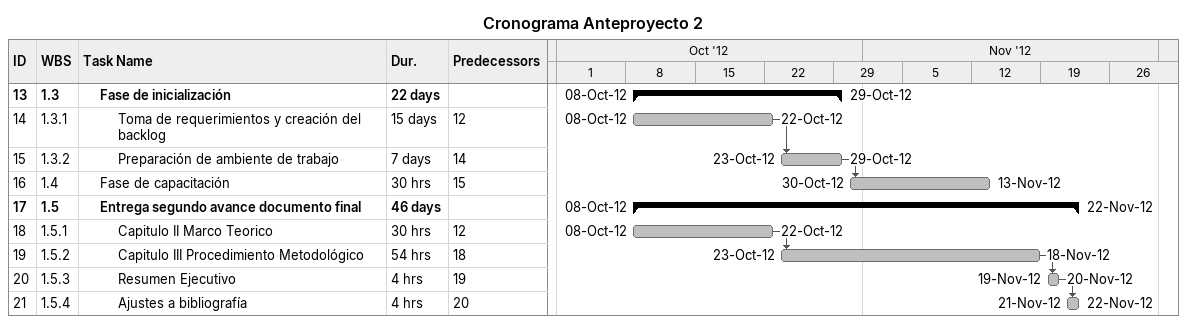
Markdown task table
Cronograma Anteproyecto 2

| ID | WBS | Task | Duration | Start | Finish | Predecessors |
|---|---|---|---|---|---|---|
| 13 | 1.3 | **Fase de inicialización** | 22d | 2012-10-08 | 2012-10-29 |  |
| 14 | 1.3.1 | Toma de requerimientos y creación del backlog | 15d | 2012-10-08 | 2012-10-22 | 12 |
| 15 | 1.3.2 | Preparación de ambiente de trabajo | 7d | 2012-10-23 | 2012-10-29 | 14 |
| 16 | 1.4 | Fase de capacitación | 30h | 2012-10-30 | 2012-11-13 | 15 |
| 17 | 1.5 | **Entrega segundo avance documento final** | 46d | 2012-10-08 | 2012-11-22 |  |
| 18 | 1.5.1 | Capitulo II Marco Teorico | 30h | 2012-10-08 | 2012-10-22 | 12 |
| 19 | 1.5.2 | Capitulo III Procedimiento Metodológico | 54h | 2012-10-23 | 2012-11-18 | 18 |
| 20 | 1.5.3 | Resumen Ejecutivo | 4h | 2012-11-19 | 2012-11-20 | 19 |
| 21 | 1.5.4 | Ajustes a bibliografía | 4h | 2012-11-21 | 2012-11-22 | 20 |
